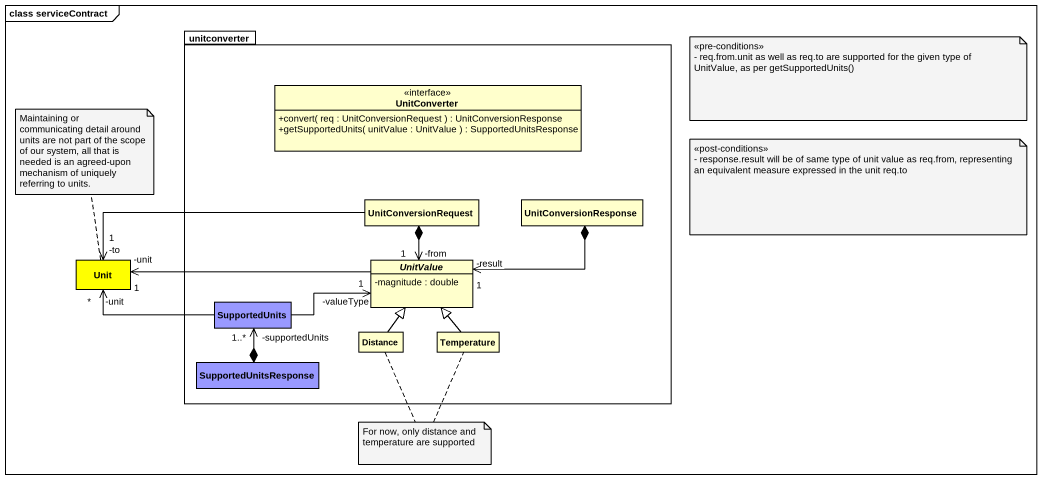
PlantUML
@startuml
mainframe class serviceContract
hide circle
hide empty members
skinparam classAttributeIconSize 0
package unitconverter {
  interface UnitConverter {
    +convert( req : UnitConversionRequest ) : UnitConversionResponse
    +getSupportedUnits( unitValue : UnitValue ) : SupportedUnitsResponse
  }
  class UnitConversionRequest
  class UnitConversionResponse
  abstract class UnitValue {
    -magnitude : double
  }
  class SupportedUnits #9999FF
  class Distance
  class Temperature
  class SupportedUnitsResponse #9999FF
}
class Unit #FFFF00
UnitConversionRequest -left-> "-to\n1" Unit
UnitConversionRequest *--> "-from\n1" UnitValue
UnitConversionResponse *-left-> "-result\n1" UnitValue
UnitValue -left-> "-unit\n1" Unit
SupportedUnits -left-> "-unit\n*" Unit
SupportedUnits -right-> "-valueType\n1" UnitValue
Distance -up-|> UnitValue
Temperature -up-|> UnitValue
SupportedUnitsResponse *-up-> "-supportedUnits\n1..*" SupportedUnits
note as N1
  <<pre-conditions>>
  - req.from.unit as well as req.to are supported for the given type of UnitValue, as per getSupportedUnits()
end note
note top of Unit : Maintaining or communicating detail around units are not part of the scope of our system, all that is needed is an agreed-upon mechanism of uniquely referring to units.
note as N3
  <<post-conditions>>
  - response.result will be of same type of unit value as req.from, representing an equivalent measure expressed in the unit req.to
end note
note as N4
  For now, only distance and temperature are supported
end note
N4 .. Distance
N4 .. Temperature
@enduml
